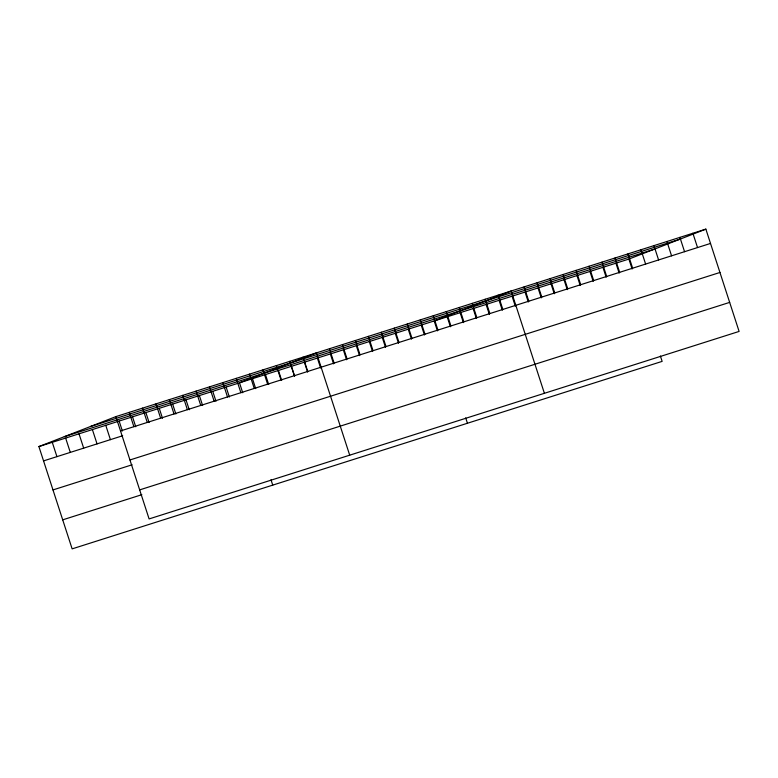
<?xml version="1.0" encoding="UTF-8"?>
<svg xmlns="http://www.w3.org/2000/svg" width="778" height="778" viewBox="0 0 778 778"><rect width="100%" height="100%" fill="white"/><g stroke="black" fill="none" stroke-linecap="round" stroke-linejoin="round"><path stroke-width="1.17" d="M660.396 356.003L662.136 361.381L72.14 548.869L38.9 446.572L115.864 416.619L705.86 229.131L739.1 331.428L149.104 518.926L115.864 416.619M38.9 446.572L628.896 259.074L705.86 229.131M90.462 426.509L680.468 239.011M64.292 436.691L654.298 249.193M120.512 430.944L710.518 243.446M43.549 460.897L122.681 435.748M129.945 459.973L719.951 272.475M52.982 489.926L132.114 464.787M139.67 489.887L729.667 302.389M62.707 519.84L141.829 494.691M692.877 233.254L697.535 247.569M679.904 237.378L684.552 251.693M666.921 241.501L671.57 255.826M653.938 245.624L658.596 259.949M640.965 249.748L645.614 264.073M627.982 253.871L632.631 268.196M628.896 259.074L632.125 268.994M614.999 258.004L619.658 272.319M615.923 263.197L619.142 273.117M602.016 262.128L606.675 276.443M602.94 267.331L606.159 277.24M589.043 266.251L593.692 280.576M589.957 271.454L593.186 281.364M576.06 270.374L580.719 284.699M576.984 275.577L580.203 285.487M563.077 274.498L567.736 288.823M564.001 279.701L567.22 289.62M550.104 278.621L554.753 292.946M551.019 283.824L554.237 293.744M537.121 282.754L541.77 297.07M538.045 287.948L541.264 297.867M524.139 286.878L528.797 301.193M525.062 292.081L528.281 301.99M544.396 393.298L511.165 291.001L434.202 320.954L437.421 330.864M512.08 296.204L515.299 306.114M498.183 295.125L502.831 309.45M499.097 300.327L502.325 310.237M485.2 299.248L489.858 313.573M486.124 304.451L489.343 314.37M472.217 303.371L476.875 317.696M473.141 308.574L476.36 318.494M459.244 307.505L463.892 321.82M460.158 312.698L463.387 322.617M446.261 311.628L450.909 325.943M447.185 316.831L450.404 326.741M433.278 315.751L437.936 330.066M465.691 417.874L467.442 423.251M420.305 319.875L424.953 334.2M421.219 325.078L424.438 334.987M407.322 323.998L411.97 338.323M408.236 329.201L411.465 339.111M394.339 328.121L398.997 342.446M395.263 333.324L398.482 343.244M381.356 332.255L386.014 346.57M382.28 337.448L385.499 347.367M368.383 336.378L373.032 350.693M369.297 341.581L372.526 351.491M355.4 340.501L360.049 354.817M356.324 345.704L359.543 355.614M342.417 344.625L347.076 358.95M343.341 349.828L346.56 359.737M329.444 348.748L334.093 363.073M330.358 353.951L333.577 363.861M349.701 455.169L316.461 352.872L239.498 382.825L242.726 392.744M317.385 358.075L320.604 367.994M303.089 357.121L307.738 371.446M304.402 362.198L307.621 372.117M291.419 366.321L294.638 376.241M289.717 361.371L294.366 375.696M278.436 370.454L281.665 380.364M276.336 365.621L280.994 379.946M265.463 374.578L268.682 384.488M262.964 369.871L267.622 384.196M252.48 378.701L255.699 388.611M249.592 374.121L254.25 388.446M270.997 479.744L272.738 485.122M236.22 378.371L240.869 392.696M226.126 387.074L229.345 396.994M222.848 382.62L227.497 396.945M212.754 391.324L215.973 401.244M209.477 386.87L214.125 401.195M199.382 395.574L202.601 405.494M196.105 391.12L200.753 405.445M186.01 399.824L189.229 409.743M182.723 395.37L187.381 409.695M172.638 404.074L175.857 413.993M169.351 399.62L174.009 413.945M159.257 408.324L162.485 418.243M155.979 403.87L160.638 418.194M145.885 412.573L149.104 422.493M142.607 408.119L147.256 422.444M132.513 416.823L135.732 426.743M129.236 412.369L133.884 426.694M119.141 421.073L122.36 430.993M105.769 425.323L110.418 439.648M92.397 429.573L97.046 443.898M79.016 433.823L83.674 448.147M65.644 438.072L70.302 452.397M52.272 442.322L56.93 456.647"/></g></svg>
